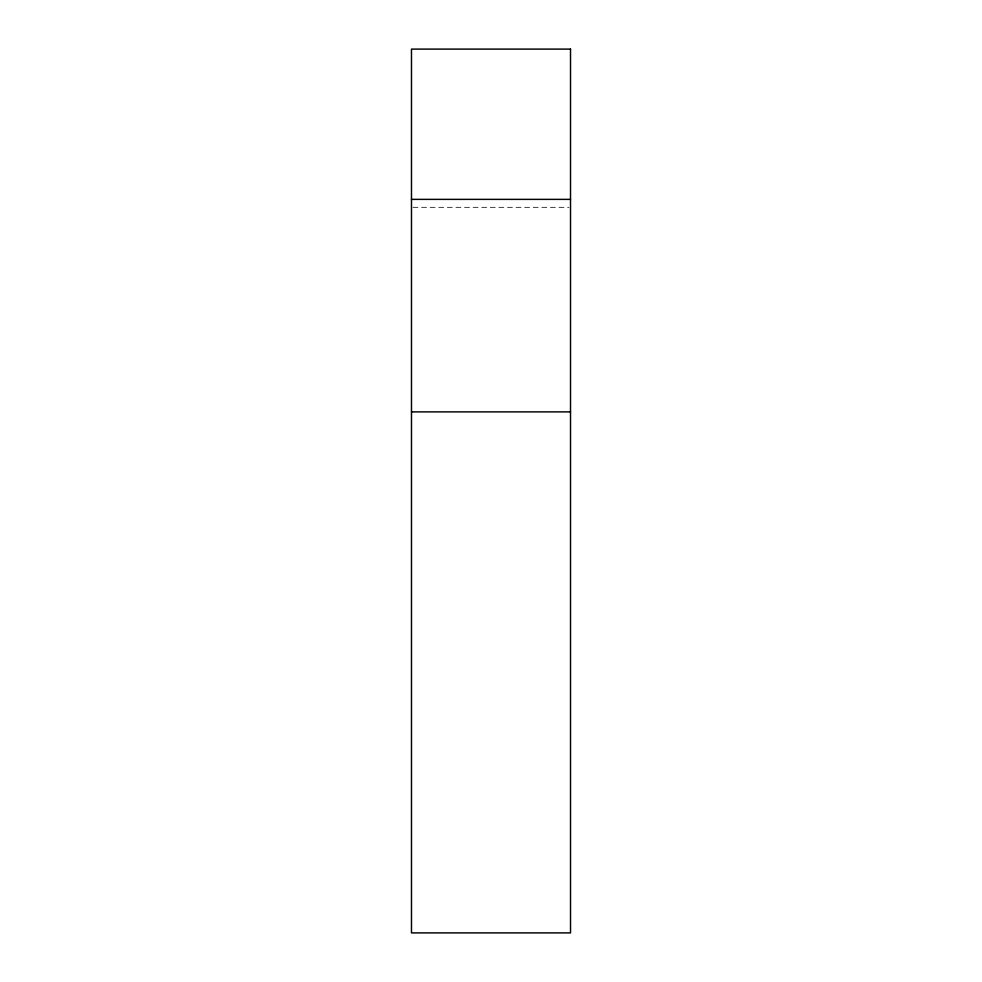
<?xml version="1.0" encoding="UTF-8"?>
<svg xmlns="http://www.w3.org/2000/svg" width="982" height="982" viewBox="0 0 982 982"><rect width="100%" height="100%" fill="white"/><g stroke="black" fill="none" stroke-linecap="round" stroke-linejoin="round"><path stroke-width="0.74" stroke-dasharray="4.91 3.68" d="M413.005 207.325L568.995 207.325"/><path stroke-width="1.47" d="M411.483 199.371L570.517 199.371M411.483 411.888L570.517 411.888M570.517 49.1L411.483 49.1L411.483 932.9L570.517 932.9L570.517 49.1"/></g></svg>
